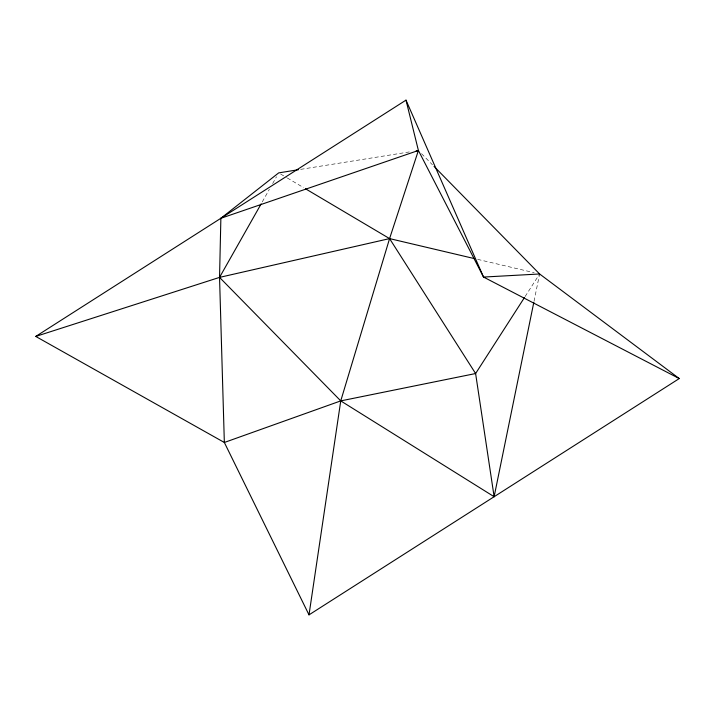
<?xml version="1.0" encoding="UTF-8"?>
<svg xmlns="http://www.w3.org/2000/svg" width="715" height="715" viewBox="0 0 715 715"><rect width="100%" height="100%" fill="white"/><g stroke="black" fill="none" stroke-linecap="round" stroke-linejoin="round"><path stroke-width="0.54" stroke-dasharray="3.58 2.68" d="M534.034 301.274L539.387 275.069M262.262 201.907L269.376 189.332M272.665 183.532L276.499 176.757M525.123 296.519L539.003 274.918M300.693 169.357L410.696 151.705M477.638 259.366L534.177 272.692M280.602 174.013L286.34 177.418M287.296 177.981L303.544 187.616M421.528 153.662L432.477 164.816"/><path stroke-width="1.07" d="M298.495 169.705L278.689 172.887L220.872 218.29L219.541 277.384L224.349 442.478L309.005 614.864L679.25 378.566L539.611 273.979L434.041 166.407M309.005 614.864L340.751 400.892L389.577 238.604L418.4 150.472L405.995 100.136L35.75 336.434L224.349 442.478L340.751 400.892L475.609 373.534L524.515 297.458M35.75 336.434L219.541 277.384L340.751 400.892L494.128 496.711L533.81 302.365M261.163 203.847L219.541 277.384L389.577 238.604L474.376 258.598M220.872 218.29L418.4 150.472L483.537 277.062L679.25 378.566M416.202 150.829L418.4 150.472M539.611 273.979L483.537 277.062L405.995 100.136M305.457 188.751L389.577 238.604L475.609 373.534L494.128 496.711"/></g></svg>
